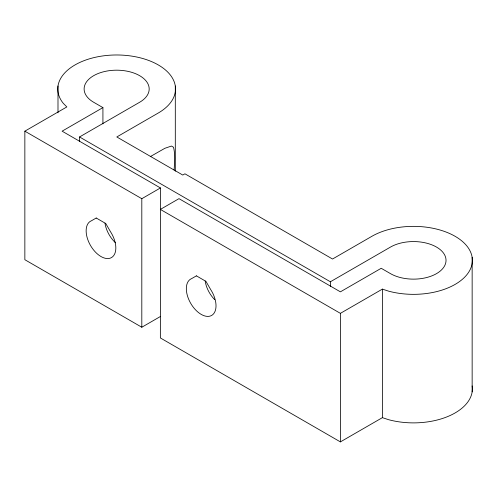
<?xml version="1.0" encoding="UTF-8"?>
<svg xmlns="http://www.w3.org/2000/svg" width="497" height="497" viewBox="0 0 497 497"><rect width="100%" height="100%" fill="white"/><g stroke="black" fill="none" stroke-linecap="round" stroke-linejoin="round"><path stroke-width="0.75" d="M174.118 170.017C174.559 162.469 175.354 154.66 173.521 147.249L171.446 146.05L164.88 148.292L150.256 156.636M160.432 316.483L141.807 327.237L24.85 259.714L24.85 131.171L66.84 106.93L63.287 103.339A58.876 33.995 0 0 1 85.739 60.038A58.876 33.995 0 0 1 162.836 67.89A58.876 33.995 0 0 1 158.282 113.005L116.801 136.961L182.772 175.05L184.927 173.807L332.53 259.024L371.862 236.317A58.876 33.995 0 0 1 450.015 233.689A58.876 33.995 0 0 1 463.608 278.202A58.876 33.995 0 0 1 388.617 291.161L382.386 289.111L340.395 313.352L160.363 209.411L178.988 198.657L340.395 291.845L381.211 268.281L390.493 273.636A32.535 18.787 0 0 0 436.503 273.636A32.535 18.787 0 0 0 436.503 247.071A32.535 18.787 0 0 0 390.493 247.071L330.381 281.774L79.545 136.961L79.545 141.602M102.922 123.871L102.922 107.607L62.106 131.171L160.432 187.947L160.363 337.948L340.395 441.895L382.386 417.648L388.617 419.698A58.876 33.995 0 0 0 472.15 385.933M79.545 136.961L139.657 102.252A32.535 18.787 0 0 0 139.657 75.687A32.535 18.787 0 0 0 93.647 75.687A32.535 18.787 0 0 0 93.647 102.252L102.922 107.607M24.85 131.171L141.807 198.701L160.432 187.947M472.15 257.39L472.15 391.853M382.386 289.111L382.386 417.648M340.395 313.352L340.395 441.895M330.381 281.774L330.381 286.421M175.304 86.006L175.304 171.185M141.807 198.701L141.807 327.237M57.994 86.006L57.994 112.838M214.729 299.666A20.992 12.121 60 0 1 205.186 281.029M115.528 242.76A20.992 12.121 60 0 1 105.004 223.184M96.219 218.009L91.448 220.767A20.992 12.121 60 0 0 90.193 244.934A20.992 12.121 60 0 0 111.788 257.396A20.992 12.121 60 0 0 110.533 231.782L105.762 223.52L96.219 218.009M196.408 275.854L191.637 278.606A20.992 12.121 60 0 0 190.382 302.772A20.992 12.121 60 0 0 211.97 315.241A20.992 12.121 60 0 0 210.716 289.627L205.944 281.364L196.408 275.854"/></g></svg>
